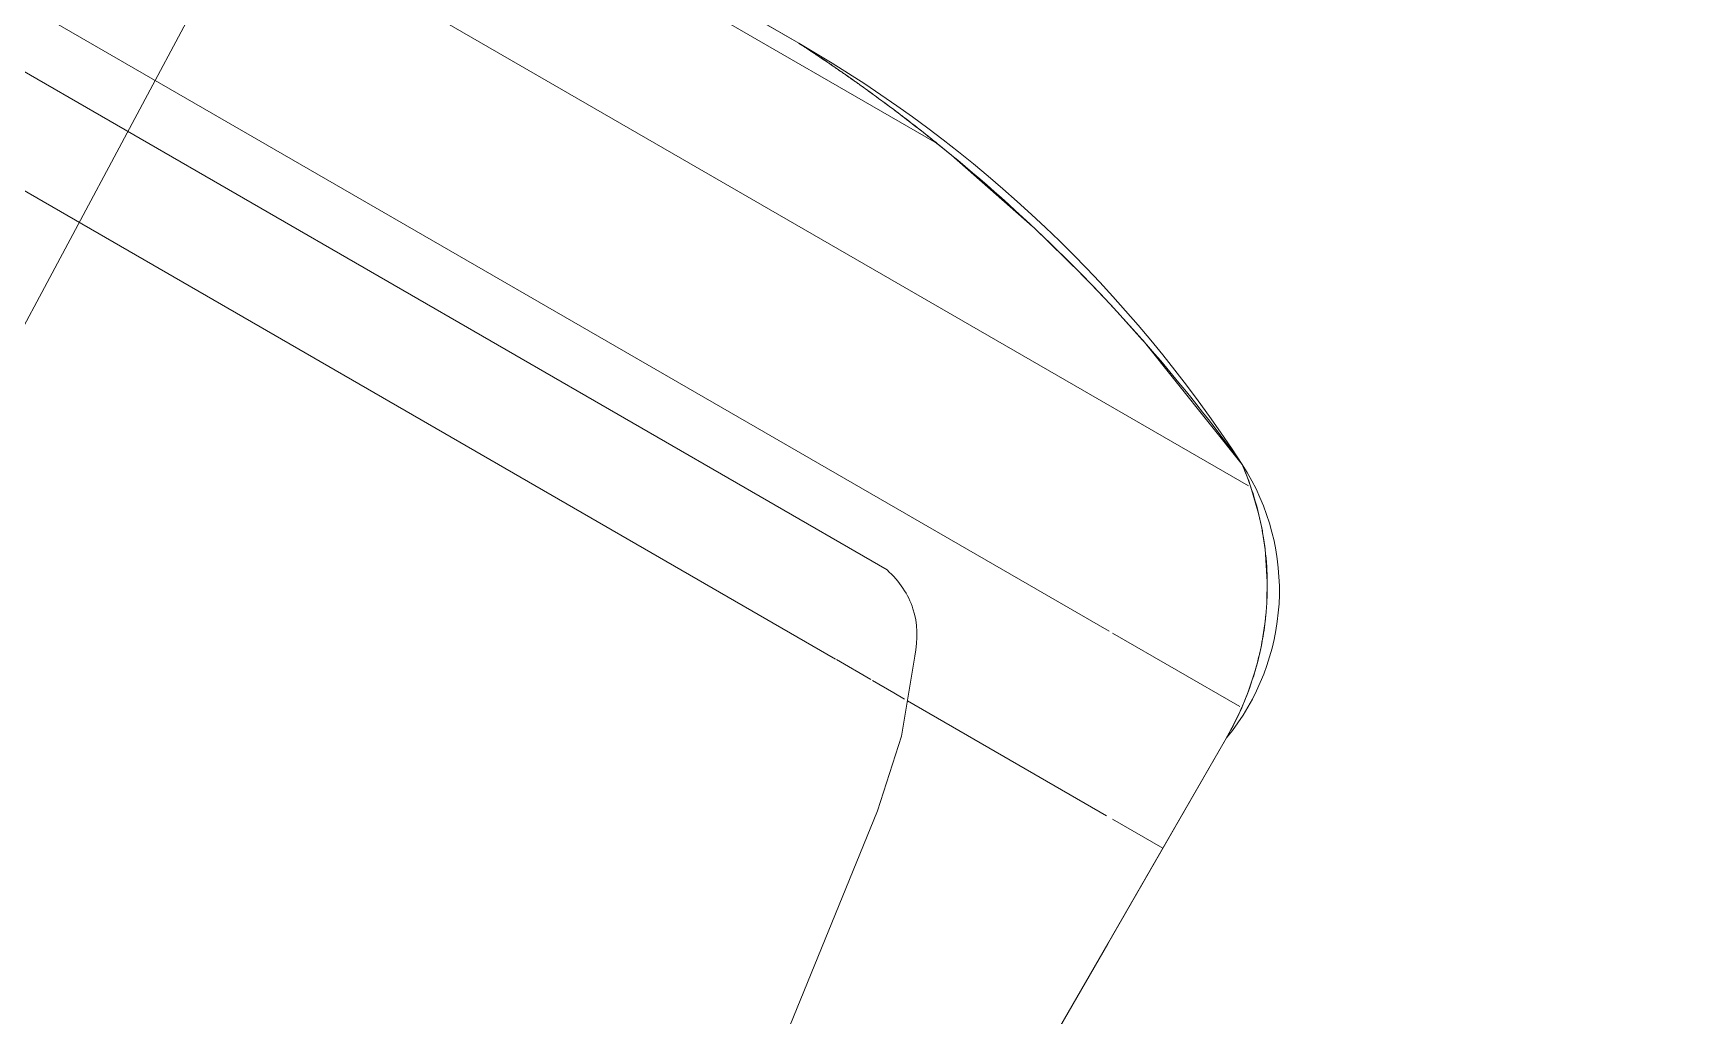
# Model space of a CAD drawing. Header units: inches. Extents: x 6664 to 8129, y 209 to 1287.
# Drawn here: x 7172.91 to 7184.17, y 537.99 to 544.62 of the extents above; entities that cross this region are included whole.
import ezdxf

# ---------------------------------------------------------------- set-up
doc = ezdxf.new("R2010")
doc.units = ezdxf.units.IN
doc.header["$MEASUREMENT"] = 0
doc.layers.add('I-FURN', color=30, linetype='Continuous', lineweight=9)

# ---------------------------------------------------------------- blocks, each defined once
blk = doc.blocks.new('Desk-Worksurface-Teknion-WWWTW3060-R2011 - 30_ x 60_-V101-11th FLOOR POWER _ SIGNAL')
at = {"layer": 'I-FURN'}
blk.add_arc((-33.53, -44.312), 30.551, 30.5945, 89.4047, dxfattribs=at)
blk = doc.blocks.new('Allsteel Seating Acuity Work-Conference Chair1 - Fully Adj_ Arms_ Mesh Back-8528734-11th FLOOR POWER _ SIGNAL')
at = {"layer": 'I-FURN', "lineweight": 13}
for p, q in [((4.733, 12.755), (-4.733, 12.755)), ((-4.717, 12.754), (4.717, 12.754)), ((-5.846, 12.635), (5.846, 12.635)), ((5.987, 12.615), (5.864, 12.635)), ((6.701, 12.472), (5.987, 12.615)), ((7.15, 12.357), (6.709, 12.47)), ((7.728, 12.179), (7.486, 12.258)), ((8.73, 11.788), (7.732, 12.178)), ((-8.84, 11.684), (8.84, 11.684)), ((8.991, 11.557), (8.858, 11.684)), ((9.072, 11.468), (8.991, 11.557)), ((1.043, 11.448), (1.283, 4.08)), ((1.283, 4.08), (1.043, 11.448)), ((9.111, 11.42), (9.072, 11.467)), ((9.336, 11.071), (9.272, 11.186)), ((-9.533, 10.364), (8.516, 10.364)), ((8.541, 10.364), (9.533, 10.364)), ((9.561, 10.137), (9.561, 4.022)), ((9.561, 10.137), (9.561, 8.532)), ((9.561, 9.277), (9.561, 10.137)), ((-7.009, 9.973), (7.009, 9.973)), ((-7.009, 9.277), (7.009, 9.277)), ((7.016, 9.277), (7.286, 9.277)), ((7.297, 9.277), (7.463, 9.277)), ((7.464, 9.277), (7.548, 9.277)), ((7.571, 9.277), (9.123, 9.277)), ((9.169, 9.277), (9.561, 9.277)), ((9.561, 4.021), (9.561, 9.277)), ((7.767, 8.532), (8.475, 3.356)), ((9.561, 8.532), (9.561, 4.021))]:
    blk.add_line(p, q, dxfattribs=at)
at = {"layer": 'I-FURN', "lineweight": 13, "flags": 128}
for points in [[(7.448, 12.27), (7.325, 12.307), (7.15, 12.357)], [(8.858, 11.684), (8.795, 11.737), (8.73, 11.788)], [(9.272, 11.186), (9.149, 11.371), (9.111, 11.42)], [(9.561, 10.137), (9.557, 10.251), (9.548, 10.364)], [(7.464, 9.562), (7.656, 9.05), (7.767, 8.532)]]:
    blk.add_lwpolyline(points, dxfattribs=at)
at = {"layer": 'I-FURN', "lineweight": 13}
for centre, radius, start, end in [((4.717, 3.94), 8.814, 62.9186, 90), ((8.018, 10.395), 1.564, 350.505, 62.9186)]:
    blk.add_arc(centre, radius, start, end, dxfattribs=at)
for points, knots in [([(4.718, 12.754), (4.717, 12.754), (4.717, 12.754), (4.72, 12.754), (4.735, 12.753), (4.78, 12.751), (4.84, 12.747), (4.881, 12.744), (4.904, 12.743), (4.92, 12.742), (4.935, 12.74), (4.957, 12.739), (4.996, 12.736), (5.057, 12.731), (5.12, 12.726), (5.17, 12.721), (5.207, 12.718), (5.243, 12.714), (5.291, 12.709), (5.375, 12.7), (5.495, 12.687), (5.639, 12.668), (5.735, 12.654), (5.783, 12.647)], [0.5, 0.5, 0.5, 0.5, 0.5078125, 0.515625, 0.53125, 0.5625, 0.59375, 0.609375, 0.6171875, 0.625, 0.6328125, 0.640625, 0.65625, 0.6875, 0.71875, 0.734375, 0.75, 0.765625, 0.78125, 0.8125, 0.875, 0.9375, 1, 1, 1, 1]), ([(4.906, 12.742), (4.88, 12.744), (4.822, 12.748), (4.761, 12.752), (4.728, 12.753), (4.72, 12.754), (4.718, 12.754)], [0.41018329, 0.41018329, 0.41018329, 0.41018329, 0.4375, 0.46875, 0.484375, 0.5, 0.5, 0.5, 0.5]), ([(4.999, 12.736), (4.993, 12.736), (4.981, 12.737), (4.954, 12.739), (4.928, 12.741), (4.909, 12.742), (4.906, 12.742)], [0.375, 0.375, 0.375, 0.375, 0.3828125, 0.390625, 0.40625, 0.41018329, 0.41018329, 0.41018329, 0.41018329]), ([(5.207, 12.718), (5.185, 12.72), (5.14, 12.724), (5.082, 12.729), (5.041, 12.732), (5.017, 12.734), (5.005, 12.735), (4.999, 12.736)], [0.28460083, 0.28460083, 0.28460083, 0.28460083, 0.3125, 0.34375, 0.359375, 0.3671875, 0.375, 0.375, 0.375, 0.375]), ([(5.287, 12.71), (5.263, 12.712), (5.236, 12.715), (5.209, 12.717), (5.207, 12.718)], [0.25, 0.25, 0.25, 0.25, 0.28125, 0.28460083, 0.28460083, 0.28460083, 0.28460083]), ([(5.495, 12.686), (5.474, 12.689), (5.428, 12.694), (5.359, 12.702), (5.311, 12.707), (5.287, 12.71)], [0.15959511, 0.15959511, 0.15959511, 0.15959511, 0.1875, 0.21875, 0.25, 0.25, 0.25, 0.25]), ([(8.73, 11.788), (8.858, 11.692), (9.033, 11.527), (9.199, 11.306), (9.282, 11.173), (9.339, 11.068), (9.389, 10.961), (9.449, 10.814), (9.531, 10.546), (9.561, 10.301), (9.561, 10.137)], [0, 0, 0, 0, 0.25, 0.375, 0.4375, 0.5, 0.5625, 0.625, 0.75, 1, 1, 1, 1])]:
    blk.add_open_spline(points, degree=3, knots=knots, dxfattribs=at)
for points in [[(5.575, 12.676), (5.549, 12.68), (5.522, 12.683), (5.495, 12.686)], [(5.784, 12.647), (5.714, 12.657), (5.645, 12.667), (5.575, 12.676)], [(5.783, 12.647), (6.127, 12.596), (6.806, 12.463), (7.79, 12.174), (8.422, 11.925), (8.73, 11.788)], [(5.864, 12.635), (5.837, 12.639), (5.811, 12.643), (5.784, 12.647)], [(9.548, 10.364), (9.542, 10.418), (9.526, 10.527), (9.486, 10.694), (9.433, 10.857), (9.391, 10.956), (9.368, 11.005)], [(7.009, 9.973), (7.122, 9.948), (7.311, 9.854), (7.425, 9.674), (7.464, 9.562)]]:
    blk.add_open_spline(points, degree=3, dxfattribs=at)

msp = doc.modelspace()

# ---------------------------------------------------------------- block references
at = {"layer": 'I-FURN'}
for name, p, rotation in [('Desk-Worksurface-Teknion-WWWTW3060-R2011 - 30_ x 60_-V101-11th FLOOR POWER _ SIGNAL', (7197.169, 572.002), 2.957558666942196e-06), ('Allsteel Seating Acuity Work-Conference Chair1 - Fully Adj_ Arms_ Mesh Back-8528734-11th FLOOR POWER _ SIGNAL', (7167.612, 535.87), 329.9998874387214)]:
    msp.add_blockref(name, p, dxfattribs=dict(at, rotation=rotation))

doc.saveas('drawing.dxf')
